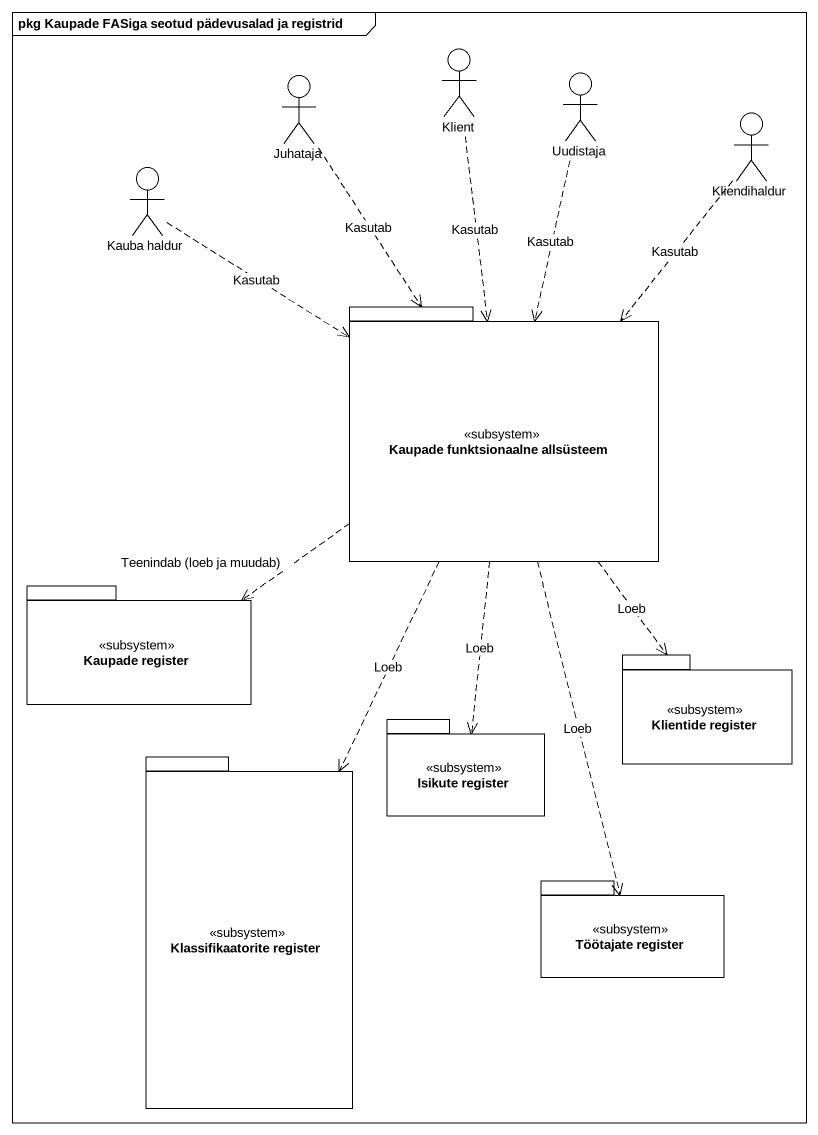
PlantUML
@startuml
mainframe pkg Kaupade FASiga seotud pädevusalad ja registrid
actor Juhataja
actor Klient
actor Uudistaja
actor Kliendihaldur
actor "Kauba haldur" as Kauba_haldur
package "Kaupade funktsionaalne allsüsteem" as Kaupade_funktsionaalne <<subsystem>> {
}
package "Kaupade register" as Kaupade_register <<subsystem>> {
}
package "Klientide register" as Klientide_register <<subsystem>> {
}
package "Isikute register" as Isikute_register <<subsystem>> {
}
package "Klassifikaatorite register" as Klassifikaatorite_register <<subsystem>> {
}
package "Töötajate register" as Töötajate_register <<subsystem>> {
}
Juhataja ..> Kaupade_funktsionaalne : Kasutab
Klient ..> Kaupade_funktsionaalne : Kasutab
Uudistaja ..> Kaupade_funktsionaalne : Kasutab
Kliendihaldur ..> Kaupade_funktsionaalne : Kasutab
Kauba_haldur .right.> Kaupade_funktsionaalne : Kasutab
Kaupade_funktsionaalne .left.> Kaupade_register : Teenindab (loeb ja muudab)
Kaupade_funktsionaalne ..> Klientide_register : Loeb
Kaupade_funktsionaalne ..> Isikute_register : Loeb
Kaupade_funktsionaalne ..> Klassifikaatorite_register : Loeb
Kaupade_funktsionaalne ..> Töötajate_register : Loeb
@enduml
